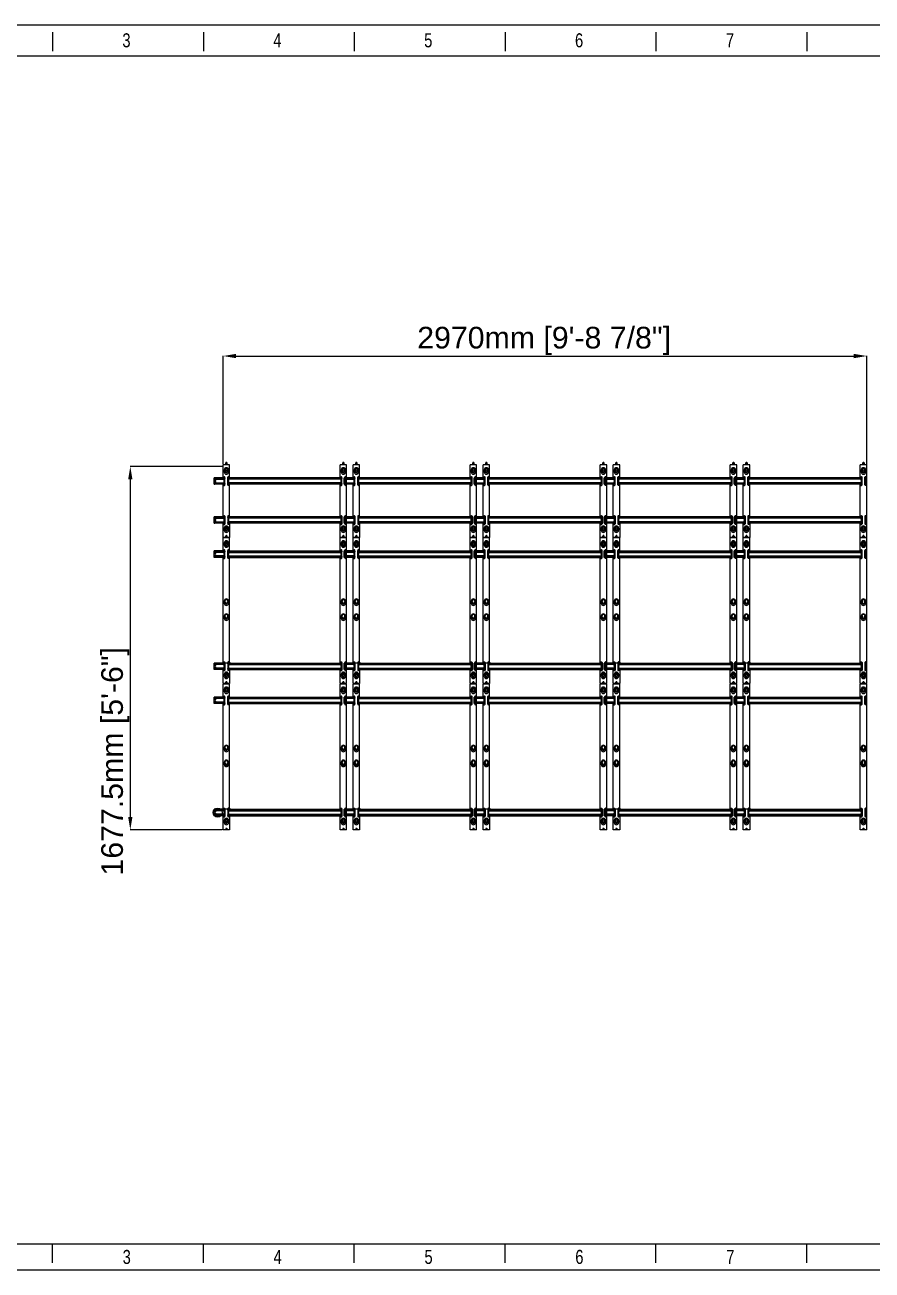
# Model space of a CAD drawing. Header units: millimetres. Extents: x 9226 to 36041, y 16031 to 21779.
# Drawn here: x 20596 to 24506, y 16031 to 21778 of the extents above; entities that cross this region are included whole.
import ezdxf

# ---------------------------------------------------------------- set-up
doc = ezdxf.new("R2010")
doc.units = ezdxf.units.MM
doc.layers.add('02___PRT_ALL_AXES', color=7, linetype='Continuous')
doc.styles.add('CKSTANDARD', font='arial.ttf')
doc.styles.add('Roamns', font='romans.shx')
doc.styles.get("Standard").update_dxf_attribs({"font": 'arial.ttf'})
doc.dimstyles.new('ISO-200', dxfattribs={"dimtxt": 100, "dimasz": 60, "dimexe": 1.25, "dimexo": 5, "dimgap": 5, "dimtad": 1, "dimtoh": 1, "dimdec": 1, "dimdsep": 46, "dimtxsty": 'Standard', "dimcen": 2.5, "dimadec": 0, "dimazin": 0, "dimtfac": 1, "dimtdec": 1, "dimtmove": 0, "dimatfit": 3, "dimfxl": 1, "dimarcsym": 0})

# ---------------------------------------------------------------- blocks, each defined once
blk = doc.blocks.new('standard template')
for p, q in [((6246, 30728), (6246, 30325)), ((9418, 30728), (9418, 30325)), ((12589, 30728), (12589, 30325)), ((15761, 30728), (15761, 30325)), ((18933, 30728), (18933, 30325)), ((22104, 30728), (22104, 30325)), ((456, 5254), (37409, 5254)), ((6246, 4851), (6246, 5254)), ((9418, 4851), (9418, 5254)), ((12589, 4851), (12589, 5254)), ((15761, 4851), (15761, 5254)), ((18933, 4851), (18933, 5254)), ((22104, 4851), (22104, 5254))]:
    blk.add_line(p, q)
blk.add_lwpolyline([(37963, 4700), (-97, 4700), (-97, 30879), (37963, 30879)], close=True)
at = {"color": 7}
blk.add_lwpolyline([(456, 6674), (456, 5964), (456, 5254), (456, 30226), (37409, 30226), (37409, 5254)], dxfattribs=at)
at = {"style": 'CKSTANDARD', "width": 0.75}
for s, p in [('3', (7716, 30408)), ('4', (10888, 30408)), ('5', (14060, 30408)), ('6', (17231, 30408)), ('7', (20403, 30408)), ('3', (7722, 4830)), ('4', (10894, 4830)), ('5', (14066, 4830)), ('6', (17237, 4830)), ('7', (20409, 4830))]:
    blk.add_text(s, height=295, dxfattribs=at).set_placement(p)
at = {"style": 'Roamns'}
for tag, p in [('PAGE_NAME', (27466, 7594)), ('PROJECT_NAME', (27466, 6884)), ('DRAWN_NAME', (27466, 6174)), ('VERSION', (34241, 6174)), ('SELECT_DATA', (27466, 5464)), ('PAGE_NUMBER', (34241, 5464))]:
    blk.add_attdef(tag, p, '', height=285, dxfattribs=at)
blk = doc.blocks.new('*D299')
at = {"color": 0, "lineweight": -2, "transparency": 16777216}
for p, q in [((21505.9, 19740), (21081.4, 19740)), ((21082.6, 19680), (21082.6, 18122.5)), ((21505.9, 18062.5), (21081.4, 18062.5))]:
    blk.add_line(p, q, dxfattribs=at)
at = {"color": 0, "transparency": 16777216}
for points in [[(21072.6, 19680), (21092.6, 19680), (21082.6, 19740)], [(21072.6, 18122.5), (21092.6, 18122.5), (21082.6, 18062.5)]]:
    blk.add_solid(points, dxfattribs=at)
at = {"layer": 'Defpoints', "color": 0, "transparency": 16777216}
for p in [(21510.9, 19740), (21082.6, 18062.5), (21510.9, 18062.5)]:
    blk.add_point(p, dxfattribs=at)
at = {"color": 0, "lineweight": -3, "transparency": 16777216, "insert": (21013.5, 18379), "char_height": 100, "attachment_point": 5, "rotation": 90}
blk.add_mtext('1677.5mm [5\'-6"]', dxfattribs=at)
blk = doc.blocks.new('*D275')
at = {"color": 0, "lineweight": -2, "transparency": 16777216}
for p, q in [((21510.9, 19750.3), (21510.9, 20250.6)), ((21570.9, 20249.3), (24420.9, 20249.3)), ((24480.9, 19704.8), (24480.9, 20250.6))]:
    blk.add_line(p, q, dxfattribs=at)
at = {"color": 0, "transparency": 16777216}
for points in [[(21570.9, 20259.3), (21570.9, 20239.3), (21510.9, 20249.3)], [(24420.9, 20259.3), (24420.9, 20239.3), (24480.9, 20249.3)]]:
    blk.add_solid(points, dxfattribs=at)
at = {"layer": 'Defpoints', "color": 0, "transparency": 16777216}
for p in [(24480.9, 20249.3), (21510.9, 19745.3), (24480.9, 19699.8)]:
    blk.add_point(p, dxfattribs=at)
at = {"color": 0, "lineweight": -3, "transparency": 16777216, "insert": (22992.2, 20319.1), "char_height": 100, "attachment_point": 5}
blk.add_mtext('2970mm [9\'-8 7/8"]', dxfattribs=at)
blk = doc.blocks.new('G$CBB86864E')
at = {"color": 114, "linetype": 'Continuous', "true_color": 0x139b48}
for p, q in [((42, 612.5), (42, 672.5)), ((72, 672.5), (42, 672.5)), ((47, 649.2), (47, 639.2)), ((53, 641.3), (53, 639.2)), ((54.5, 672.5), (54.5, 681)), ((59.5, 681), (59.5, 672.5)), ((61, 639.2), (61, 641.3)), ((67, 639.2), (67, 649.2)), ((72, 612.5), (72, 672.5)), ((582, 612.5), (582, 672.5)), ((612, 672.5), (582, 672.5)), ((587, 649.2), (587, 639.2)), ((593, 641.3), (593, 639.2)), ((594.5, 672.5), (594.5, 681)), ((599.5, 681), (599.5, 672.5)), ((601, 639.2), (601, 641.3)), ((607, 639.2), (607, 649.2)), ((612, 0), (612, 672.5)), ((0, 612), (0.5, 612.5)), ((0, 583), (0, 612)), ((4.5, 611.5), (0, 611.5)), ((4.5, 608.5), (0, 608.5)), ((0, 608), (0.5, 607.5)), ((50.5, 605.5), (0, 605.5)), ((50.5, 589.5), (0, 589.5)), ((0, 587), (0.5, 587.5)), ((4.5, 586.5), (0, 586.5)), ((4.5, 583.5), (0, 583.5)), ((0, 583), (0.5, 582.5)), ((0.5, 582.5), (0.5, 612.5)), ((50.5, 612.5), (0.5, 612.5)), ((50.5, 607.5), (0.5, 607.5)), ((50.5, 587.5), (0.5, 587.5)), ((50.5, 582.5), (0.5, 582.5)), ((42, 617.5), (48, 617.5)), ((42, 616.5), (44, 616.5)), ((42, 95), (42, 582.5)), ((44, 578.5), (42, 578.5)), ((42, 577.5), (48, 577.5)), ((44, 612.5), (44, 617.5)), ((44, 577.5), (44, 582.5)), ((47.4, 602.6), (46.7, 601.5)), ((46.7, 601.5), (47.4, 600.4)), ((47.4, 594.6), (46.7, 593.5)), ((46.7, 593.5), (47.4, 592.4)), ((48.6, 602.6), (47.4, 602.6)), ((47.4, 600.4), (48.6, 600.4)), ((48.6, 594.6), (47.4, 594.6)), ((47.4, 592.4), (48.6, 592.4)), ((49.3, 601.5), (48.6, 602.6)), ((48.6, 600.4), (49.3, 601.5)), ((49.3, 593.5), (48.6, 594.6)), ((48.6, 592.4), (49.3, 593.5)), ((50.5, 611.5), (49.5, 611.5)), ((50.5, 608.5), (49.5, 608.5)), ((50.5, 586.5), (49.5, 586.5)), ((50.5, 583.5), (49.5, 583.5)), ((50.5, 580), (50.5, 615)), ((63.5, 580), (63.5, 615)), ((63.5, 612.5), (590.5, 612.5)), ((63.5, 611.5), (64.5, 611.5)), ((63.5, 608.5), (64.5, 608.5)), ((63.5, 607.5), (590.5, 607.5)), ((63.5, 605.5), (590.5, 605.5)), ((63.5, 589.5), (590.5, 589.5)), ((63.5, 587.5), (590.5, 587.5)), ((63.5, 586.5), (64.5, 586.5)), ((63.5, 583.5), (64.5, 583.5)), ((63.5, 582.5), (590.5, 582.5)), ((65.4, 602.6), (64.7, 601.5)), ((64.7, 601.5), (65.4, 600.4)), ((65.4, 594.6), (64.7, 593.5)), ((64.7, 593.5), (65.4, 592.4)), ((66.6, 602.6), (65.4, 602.6)), ((65.4, 600.4), (66.6, 600.4)), ((66.6, 594.6), (65.4, 594.6)), ((65.4, 592.4), (66.6, 592.4)), ((72, 617.5), (66, 617.5)), ((72, 577.5), (66, 577.5)), ((67.3, 601.5), (66.6, 602.6)), ((66.6, 600.4), (67.3, 601.5)), ((67.3, 593.5), (66.6, 594.6)), ((66.6, 592.4), (67.3, 593.5)), ((70, 612.5), (70, 617.5)), ((70, 616.5), (72, 616.5)), ((70, 577.5), (70, 582.5)), ((72, 578.5), (70, 578.5)), ((72, 95), (72, 582.5)), ((582, 617.5), (588, 617.5)), ((582, 616.5), (584, 616.5)), ((582, 95), (582, 582.5)), ((584, 578.5), (582, 578.5)), ((582, 577.5), (588, 577.5)), ((584, 612.5), (584, 617.5)), ((584, 577.5), (584, 582.5)), ((587.4, 602.6), (586.7, 601.5)), ((586.7, 601.5), (587.4, 600.4)), ((587.4, 594.6), (586.7, 593.5)), ((586.7, 593.5), (587.4, 592.4)), ((588.6, 602.6), (587.4, 602.6)), ((587.4, 600.4), (588.6, 600.4)), ((588.6, 594.6), (587.4, 594.6)), ((587.4, 592.4), (588.6, 592.4)), ((589.3, 601.5), (588.6, 602.6)), ((588.6, 600.4), (589.3, 601.5)), ((589.3, 593.5), (588.6, 594.6)), ((588.6, 592.4), (589.3, 593.5)), ((589.5, 611.5), (590.5, 611.5)), ((589.5, 608.5), (590.5, 608.5)), ((589.5, 586.5), (590.5, 586.5)), ((589.5, 583.5), (590.5, 583.5)), ((590.5, 580), (590.5, 615)), ((603.5, 580), (603.5, 615)), ((612, 617.5), (606, 617.5)), ((612, 577.5), (606, 577.5)), ((610, 577.5), (610, 617.5)), ((610, 616.5), (612, 616.5)), ((612, 578.5), (610, 578.5)), ((47, 370.7), (47, 380.7)), ((53, 372.8), (53, 370.7)), ((61, 370.7), (61, 372.8)), ((67, 380.7), (67, 370.7)), ((587, 370.7), (587, 380.7)), ((593, 372.8), (593, 370.7)), ((601, 370.7), (601, 372.8)), ((607, 380.7), (607, 370.7)), ((47, 311.7), (47, 301.7)), ((53, 303.8), (53, 301.7)), ((61, 301.7), (61, 303.8)), ((67, 301.7), (67, 311.7)), ((587, 311.7), (587, 301.7)), ((593, 303.8), (593, 301.7)), ((601, 301.7), (601, 303.8)), ((607, 301.7), (607, 311.7)), ((0, 94.5), (0.5, 95)), ((0, 65.5), (0, 94.5)), ((4.5, 94), (0, 94)), ((4.5, 91), (0, 91)), ((0, 90.5), (0.5, 90)), ((50.5, 88), (0, 88)), ((50.5, 72), (0, 72)), ((0, 69.5), (0.5, 70)), ((4.5, 69), (0, 69)), ((4.5, 66), (0, 66)), ((0, 65.5), (0.5, 65)), ((0.5, 65), (0.5, 95)), ((77.5, 95), (0.5, 95)), ((50.5, 90), (0.5, 90)), ((50.5, 70), (0.5, 70)), ((50.5, 65), (0.5, 65)), ((42, 100), (48, 100)), ((42, 99), (44, 99)), ((42, 0), (42, 65)), ((44, 61), (42, 61)), ((42, 60), (48, 60)), ((44, 100), (44, 95)), ((44, 65), (44, 60)), ((47.4, 85.1), (46.7, 84)), ((46.7, 84), (47.4, 82.9)), ((47.4, 77.1), (46.7, 76)), ((46.7, 76), (47.4, 74.9)), ((48.6, 85.1), (47.4, 85.1)), ((47.4, 82.9), (48.6, 82.9)), ((48.6, 77.1), (47.4, 77.1)), ((47.4, 74.9), (48.6, 74.9)), ((49.3, 84), (48.6, 85.1)), ((48.6, 82.9), (49.3, 84)), ((49.3, 76), (48.6, 77.1)), ((48.6, 74.9), (49.3, 76)), ((50.5, 94), (49.5, 94)), ((50.5, 91), (49.5, 91)), ((50.5, 69), (49.5, 69)), ((50.5, 66), (49.5, 66)), ((50.5, 97.5), (50.5, 62.5)), ((63.5, 97.5), (63.5, 62.5)), ((63.5, 95), (590.5, 95)), ((63.5, 94), (64.5, 94)), ((63.5, 91), (64.5, 91)), ((63.5, 90), (590.5, 90)), ((63.5, 88), (590.5, 88)), ((63.5, 72), (590.5, 72)), ((63.5, 70), (590.5, 70)), ((63.5, 69), (64.5, 69)), ((63.5, 66), (64.5, 66)), ((63.5, 65), (590.5, 65)), ((65.4, 85.1), (64.7, 84)), ((64.7, 84), (65.4, 82.9)), ((65.4, 77.1), (64.7, 76)), ((64.7, 76), (65.4, 74.9)), ((66.6, 85.1), (65.4, 85.1)), ((65.4, 82.9), (66.6, 82.9)), ((66.6, 77.1), (65.4, 77.1)), ((65.4, 74.9), (66.6, 74.9)), ((72, 100), (66, 100)), ((72, 60), (66, 60)), ((67.3, 84), (66.6, 85.1)), ((66.6, 82.9), (67.3, 84)), ((67.3, 76), (66.6, 77.1)), ((66.6, 74.9), (67.3, 76)), ((70, 95), (70, 100)), ((70, 99), (72, 99)), ((70, 60), (70, 65)), ((72, 61), (70, 61)), ((72, 65), (72, 0)), ((582, 100), (588, 100)), ((582, 99), (584, 99)), ((582, 0), (582, 65)), ((584, 61), (582, 61)), ((582, 60), (588, 60)), ((584, 100), (584, 95)), ((584, 65), (584, 60)), ((587.4, 85.1), (586.7, 84)), ((586.7, 84), (587.4, 82.9)), ((587.4, 77.1), (586.7, 76)), ((586.7, 76), (587.4, 74.9)), ((588.6, 85.1), (587.4, 85.1)), ((587.4, 82.9), (588.6, 82.9)), ((588.6, 77.1), (587.4, 77.1)), ((587.4, 74.9), (588.6, 74.9)), ((589.3, 84), (588.6, 85.1)), ((588.6, 82.9), (589.3, 84)), ((589.3, 76), (588.6, 77.1)), ((588.6, 74.9), (589.3, 76)), ((589.5, 94), (590.5, 94)), ((589.5, 91), (590.5, 91)), ((589.5, 69), (590.5, 69)), ((589.5, 66), (590.5, 66)), ((590.5, 97.5), (590.5, 62.5)), ((603.5, 97.5), (603.5, 62.5)), ((612, 100), (606, 100)), ((612, 60), (606, 60)), ((610, 60), (610, 100)), ((610, 99), (612, 99)), ((612, 61), (610, 61)), ((72, 0), (42, 0)), ((612, 0), (582, 0))]:
    blk.add_line(p, q, dxfattribs=at)
for centre, radius in [((57, 681), 2), ((57, 681), 1.5), ((597, 681), 2), ((597, 681), 1.5), ((6, 601.5), 1.65), ((6, 593.5), 1.65), ((6, 601.5), 1.15), ((6, 593.5), 1.15), ((48, 610), 2), ((48, 585), 2), ((48, 610), 1.5), ((48, 585), 1.5), ((66, 610), 2), ((66, 585), 2), ((66, 610), 1.5), ((66, 585), 1.5), ((588, 610), 2), ((588, 585), 2), ((588, 610), 1.5), ((588, 585), 1.5), ((606, 610), 2.3), ((606, 585), 2.3), ((606, 610), 2), ((606, 585), 2), ((606, 610), 1.5), ((606, 585), 1.5), ((6, 84), 1.65), ((6, 76), 1.65), ((6, 84), 1.15), ((6, 76), 1.15), ((48, 92.5), 2), ((48, 67.5), 2), ((48, 92.5), 1.5), ((48, 67.5), 1.5), ((66, 92.5), 2), ((66, 67.5), 2), ((66, 92.5), 1.5), ((66, 67.5), 1.5), ((588, 92.5), 2), ((588, 67.5), 2), ((588, 92.5), 1.5), ((588, 67.5), 1.5), ((606, 92.5), 2.3), ((606, 67.5), 2.3), ((606, 92.5), 2), ((606, 67.5), 2), ((606, 92.5), 1.5), ((606, 67.5), 1.5)]:
    blk.add_circle(centre, radius, dxfattribs=at)
for centre, radius, start, end in [((57, 649.2), 10, 0, 180), ((57, 639.2), 10, 180, 0), ((57, 649.2), 7, 318.59038, 221.40962), ((48, 641.3), 5, 0, 41.40962), ((57, 639.2), 4, 180, 0), ((57, 634.2), 5, 43.13075, 136.86925), ((57, 681), 2.5, 143.1301, 180), ((57, 681), 2.5, 0, 36.8699), ((66, 641.3), 5, 138.59038, 180), ((597, 649.2), 10, 0, 180), ((597, 639.2), 10, 180, 0), ((597, 649.2), 7, 318.59038, 221.40962), ((588, 641.3), 5, 0, 41.40962), ((597, 639.2), 4, 180, 0), ((597, 634.2), 5, 43.13075, 136.86925), ((597, 681), 2.5, 143.1301, 180), ((597, 681), 2.5, 0, 36.8699), ((606, 641.3), 5, 138.59038, 180), ((48, 615), 2.5, 0, 90), ((48, 580), 2.5, 270, 0), ((66, 615), 2.5, 90, 180), ((66, 580), 2.5, 180, 270), ((588, 615), 2.5, 0, 90), ((588, 580), 2.5, 270, 0), ((606, 615), 2.5, 90, 180), ((606, 580), 2.5, 180, 270), ((57, 380.7), 10, 0, 180), ((57, 370.7), 10, 180, 0), ((57, 380.7), 7, 318.59038, 221.40962), ((48, 372.8), 5, 0, 41.40962), ((57, 370.7), 4, 180, 0), ((57, 365.7), 5, 43.13075, 136.86925), ((66, 372.8), 5, 138.59038, 180), ((597, 380.7), 10, 0, 180), ((597, 370.7), 10, 180, 0), ((597, 380.7), 7, 318.59038, 221.40962), ((588, 372.8), 5, 0, 41.40962), ((597, 370.7), 4, 180, 0), ((597, 365.7), 5, 43.13075, 136.86925), ((606, 372.8), 5, 138.59038, 180), ((57, 311.7), 10, 0, 180), ((57, 301.7), 10, 180, 0), ((57, 311.7), 7, 318.59038, 221.40962), ((48, 303.8), 5, 0, 41.40962), ((57, 301.7), 4, 180, 0), ((57, 296.7), 5, 43.13075, 136.86925), ((66, 303.8), 5, 138.59038, 180), ((597, 311.7), 10, 0, 180), ((597, 301.7), 10, 180, 0), ((597, 311.7), 7, 318.59038, 221.40962), ((588, 303.8), 5, 0, 41.40962), ((597, 301.7), 4, 180, 0), ((597, 296.7), 5, 43.13075, 136.86925), ((606, 303.8), 5, 138.59038, 180), ((48, 97.5), 2.5, 0, 90), ((48, 62.5), 2.5, 270, 0), ((66, 97.5), 2.5, 90, 180), ((66, 62.5), 2.5, 180, 270), ((588, 97.5), 2.5, 0, 90), ((588, 62.5), 2.5, 270, 0), ((606, 97.5), 2.5, 90, 180), ((606, 62.5), 2.5, 180, 270), ((57, 28.2), 5, 43.13075, 136.86925), ((597, 28.2), 5, 43.13075, 136.86925)]:
    blk.add_arc(centre, radius, start, end, dxfattribs=at)
at = {"layer": '02___PRT_ALL_AXES', "color": 114, "linetype": 'Continuous', "true_color": 0x139b48}
for p, q in [((55, 682.5), (55, 672.5)), ((59, 682.5), (59, 672.5)), ((595, 682.5), (595, 672.5)), ((599, 682.5), (599, 672.5)), ((46.5, 611.5), (7.5, 611.5)), ((46.5, 608.5), (7.5, 608.5)), ((46.5, 586.5), (7.5, 586.5)), ((46.5, 583.5), (7.5, 583.5)), ((67.5, 611.5), (586.5, 611.5)), ((67.5, 608.5), (586.5, 608.5)), ((67.5, 586.5), (586.5, 586.5)), ((67.5, 583.5), (586.5, 583.5)), ((46.5, 94), (7.5, 94)), ((46.5, 91), (7.5, 91)), ((46.5, 69), (7.5, 69)), ((46.5, 66), (34.5, 66)), ((67.5, 94), (586.5, 94)), ((67.5, 91), (586.5, 91)), ((67.5, 69), (586.5, 69)), ((67.5, 66), (586.5, 66)), ((47, 33.2), (47, 43.2)), ((53, 35.3), (53, 33.2)), ((61, 33.2), (61, 35.3)), ((67, 43.2), (67, 33.2)), ((587, 33.2), (587, 43.2)), ((593, 35.3), (593, 33.2)), ((601, 33.2), (601, 35.3)), ((607, 43.2), (607, 33.2))]:
    blk.add_line(p, q, dxfattribs=at)
for centre, radius in [((57, 649.2), 4), ((597, 649.2), 4), ((6, 610), 2.1), ((6, 585), 2.1), ((48, 610), 2.1), ((48, 585), 2.1), ((66, 610), 2.1), ((66, 585), 2.1), ((588, 610), 2.1), ((588, 585), 2.1), ((606, 601.5), 1.25), ((606, 593.5), 1.25), ((6, 92.5), 2.1), ((6, 67.5), 2.1), ((48, 92.5), 2.1), ((48, 67.5), 2.1), ((66, 92.5), 2.1), ((66, 67.5), 2.1), ((588, 92.5), 2.1), ((588, 67.5), 2.1), ((606, 84), 1.25), ((606, 76), 1.25), ((57, 43.2), 4), ((57, 6), 2.1), ((597, 43.2), 4), ((597, 6), 2.1)]:
    blk.add_circle(centre, radius, dxfattribs=at)
for centre, radius, start, end in [((57, 681), 2.5, 36.8699, 143.1301), ((597, 681), 2.5, 36.8699, 143.1301), ((48, 601.5), 2.84, 28.08421, 331.91579), ((48, 593.5), 2.84, 28.08421, 331.91579), ((66, 601.5), 2.84, 208.08421, 151.91579), ((66, 593.5), 2.84, 208.08421, 151.91579), ((588, 601.5), 2.84, 28.08421, 331.91579), ((588, 593.5), 2.84, 28.08421, 331.91579), ((48, 84), 2.84, 28.08421, 331.91579), ((48, 76), 2.84, 28.08421, 331.91579), ((66, 84), 2.84, 208.08421, 151.91579), ((66, 76), 2.84, 208.08421, 151.91579), ((588, 84), 2.84, 28.08421, 331.91579), ((588, 76), 2.84, 28.08421, 331.91579), ((57, 43.2), 10, 0, 180), ((57, 33.2), 10, 180, 0), ((57, 43.2), 7, 318.59038, 221.40962), ((48, 35.3), 5, 0, 41.40962), ((57, 33.2), 4, 180, 0), ((66, 35.3), 5, 138.59038, 180), ((597, 43.2), 10, 0, 180), ((597, 33.2), 10, 180, 0), ((597, 43.2), 7, 318.59038, 221.40962), ((588, 35.3), 5, 0, 41.40962), ((597, 33.2), 4, 180, 0), ((606, 35.3), 5, 138.59038, 180)]:
    blk.add_arc(centre, radius, start, end, dxfattribs=at)
blk = doc.blocks.new('*U256')
blk.add_blockref('G$CBB86864E', (-306, -341.75))
blk = doc.blocks.new('*U253')
for p in [(0, 675), (600, 675), (1200, 675), (1800, 675), (2400, 675), (0, 0), (600, 0), (1200, 0), (1800, 0), (2400, 0)]:
    blk.add_blockref('*U256', p)
blk = doc.blocks.new('yrhf')
at = {"color": 114, "linetype": 'Continuous', "true_color": 0x139b48}
for p, q in [((2544.7, 3458.3), (2544.7, 3518.3)), ((2574.7, 3518.3), (2544.7, 3518.3)), ((2557.2, 3518.3), (2557.2, 3526.8)), ((2562.2, 3526.8), (2562.2, 3518.3)), ((2574.7, 3458.3), (2574.7, 3518.3)), ((3114.7, 3518.3), (3084.7, 3518.3)), ((3084.7, 3458.3), (3084.7, 3518.3)), ((3097.2, 3518.3), (3097.2, 3526.8)), ((3102.2, 3526.8), (3102.2, 3518.3)), ((3114.7, 3183.3), (3114.7, 3518.3)), ((2502.7, 3457.8), (2503.2, 3458.3)), ((2502.7, 3428.8), (2502.7, 3457.8)), ((2502.7, 3457.3), (2507.2, 3457.3)), ((2502.7, 3454.3), (2507.2, 3454.3)), ((2502.7, 3453.8), (2503.2, 3453.3)), ((2502.7, 3451.3), (2553.2, 3451.3)), ((2503.2, 3428.3), (2503.2, 3458.3)), ((2553.2, 3458.3), (2503.2, 3458.3)), ((2553.2, 3453.3), (2503.2, 3453.3)), ((2544.7, 3463.3), (2550.7, 3463.3)), ((2544.7, 3462.3), (2546.7, 3462.3)), ((2546.7, 3458.3), (2546.7, 3463.3)), ((2550, 3448.4), (2549.4, 3447.3)), ((2549.7, 3494.8), (2549.7, 3484.8)), ((2551.3, 3448.4), (2550, 3448.4)), ((2552, 3447.3), (2551.3, 3448.4)), ((2553.2, 3457.3), (2552.1, 3457.3)), ((2553.2, 3454.3), (2552.1, 3454.3)), ((2553.2, 3425.8), (2553.2, 3460.8)), ((2555.7, 3486.9), (2555.7, 3484.8)), ((2563.7, 3484.8), (2563.7, 3486.9)), ((2566.2, 3425.8), (2566.2, 3460.8)), ((3093.2, 3458.3), (2566.2, 3458.3)), ((2567.2, 3457.3), (2566.2, 3457.3)), ((2567.2, 3454.3), (2566.2, 3454.3)), ((3093.2, 3453.3), (2566.2, 3453.3)), ((3093.2, 3451.3), (2566.2, 3451.3)), ((2568, 3448.4), (2567.4, 3447.3)), ((2569.3, 3448.4), (2568, 3448.4)), ((2574.7, 3463.3), (2568.7, 3463.3)), ((2570, 3447.3), (2569.3, 3448.4)), ((2569.7, 3484.8), (2569.7, 3494.8)), ((2572.7, 3458.3), (2572.7, 3463.3)), ((2572.7, 3462.3), (2574.7, 3462.3)), ((3084.7, 3463.3), (3090.7, 3463.3)), ((3084.7, 3462.3), (3086.7, 3462.3)), ((3086.7, 3458.3), (3086.7, 3463.3)), ((3090, 3448.4), (3089.4, 3447.3)), ((3089.7, 3494.8), (3089.7, 3484.8)), ((3091.3, 3448.4), (3090, 3448.4)), ((3092, 3447.3), (3091.3, 3448.4)), ((3093.2, 3457.3), (3092.1, 3457.3)), ((3093.2, 3454.3), (3092.1, 3454.3)), ((3093.2, 3425.8), (3093.2, 3460.8)), ((3095.7, 3486.9), (3095.7, 3484.8)), ((3103.7, 3484.8), (3103.7, 3486.9)), ((3106.2, 3425.8), (3106.2, 3460.8)), ((3114.7, 3463.3), (3108.7, 3463.3)), ((3109.7, 3484.8), (3109.7, 3494.8)), ((3112.7, 3423.3), (3112.7, 3463.3)), ((3112.7, 3462.3), (3114.7, 3462.3)), ((2502.7, 3435.3), (2553.2, 3435.3)), ((2502.7, 3432.8), (2503.2, 3433.3)), ((2502.7, 3432.3), (2507.2, 3432.3)), ((2502.7, 3429.3), (2507.2, 3429.3)), ((2502.7, 3428.8), (2503.2, 3428.3)), ((2553.2, 3433.3), (2503.2, 3433.3)), ((2553.2, 3428.3), (2503.2, 3428.3)), ((2544.7, 3278.3), (2544.7, 3428.3)), ((2546.7, 3424.3), (2544.7, 3424.3)), ((2544.7, 3423.3), (2550.7, 3423.3)), ((2546.7, 3423.3), (2546.7, 3428.3)), ((2549.4, 3447.3), (2550, 3446.2)), ((2550, 3440.4), (2549.4, 3439.3)), ((2549.4, 3439.3), (2550, 3438.2)), ((2550, 3446.2), (2551.3, 3446.2)), ((2551.3, 3440.4), (2550, 3440.4)), ((2550, 3438.2), (2551.3, 3438.2)), ((2551.3, 3446.2), (2552, 3447.3)), ((2552, 3439.3), (2551.3, 3440.4)), ((2551.3, 3438.2), (2552, 3439.3)), ((2553.2, 3432.3), (2552.1, 3432.3)), ((2553.2, 3429.3), (2552.1, 3429.3)), ((3093.2, 3435.3), (2566.2, 3435.3)), ((3093.2, 3433.3), (2566.2, 3433.3)), ((2567.2, 3432.3), (2566.2, 3432.3)), ((2567.2, 3429.3), (2566.2, 3429.3)), ((3093.2, 3428.3), (2566.2, 3428.3)), ((2567.4, 3447.3), (2568, 3446.2)), ((2568, 3440.4), (2567.4, 3439.3)), ((2567.4, 3439.3), (2568, 3438.2)), ((2568, 3446.2), (2569.3, 3446.2)), ((2569.3, 3440.4), (2568, 3440.4)), ((2568, 3438.2), (2569.3, 3438.2)), ((2574.7, 3423.3), (2568.7, 3423.3)), ((2569.3, 3446.2), (2570, 3447.3)), ((2570, 3439.3), (2569.3, 3440.4)), ((2569.3, 3438.2), (2570, 3439.3)), ((2572.7, 3423.3), (2572.7, 3428.3)), ((2574.7, 3424.3), (2572.7, 3424.3)), ((2574.7, 3278.3), (2574.7, 3428.3)), ((3084.7, 3278.3), (3084.7, 3428.3)), ((3086.7, 3424.3), (3084.7, 3424.3)), ((3084.7, 3423.3), (3090.7, 3423.3)), ((3086.7, 3423.3), (3086.7, 3428.3)), ((3089.4, 3447.3), (3090, 3446.2)), ((3090, 3440.4), (3089.4, 3439.3)), ((3089.4, 3439.3), (3090, 3438.2)), ((3090, 3446.2), (3091.3, 3446.2)), ((3091.3, 3440.4), (3090, 3440.4)), ((3090, 3438.2), (3091.3, 3438.2)), ((3091.3, 3446.2), (3092, 3447.3)), ((3092, 3439.3), (3091.3, 3440.4)), ((3091.3, 3438.2), (3092, 3439.3)), ((3093.2, 3432.3), (3092.1, 3432.3)), ((3093.2, 3429.3), (3092.1, 3429.3)), ((3114.7, 3423.3), (3108.7, 3423.3)), ((3114.7, 3424.3), (3112.7, 3424.3)), ((2502.7, 3277.8), (2503.2, 3278.3)), ((2502.7, 3248.8), (2502.7, 3277.8)), ((2502.7, 3277.3), (2507.2, 3277.3)), ((2503.2, 3248.3), (2503.2, 3278.3)), ((2553.2, 3278.3), (2503.2, 3278.3)), ((2544.7, 3283.3), (2550.7, 3283.3)), ((2544.7, 3282.3), (2546.7, 3282.3)), ((2546.7, 3283.3), (2546.7, 3278.3)), ((2553.2, 3277.3), (2552.1, 3277.3)), ((2553.2, 3280.8), (2553.2, 3245.8)), ((2566.2, 3280.8), (2566.2, 3245.8)), ((3093.2, 3278.3), (2566.2, 3278.3)), ((2567.2, 3277.3), (2566.2, 3277.3)), ((2574.7, 3283.3), (2568.7, 3283.3)), ((2572.7, 3278.3), (2572.7, 3283.3)), ((2572.7, 3282.3), (2574.7, 3282.3)), ((3084.7, 3283.3), (3090.7, 3283.3)), ((3084.7, 3282.3), (3086.7, 3282.3)), ((3086.7, 3283.3), (3086.7, 3278.3)), ((3093.2, 3277.3), (3092.1, 3277.3)), ((3093.2, 3280.8), (3093.2, 3245.8)), ((3106.2, 3280.8), (3106.2, 3245.8)), ((3114.7, 3283.3), (3108.7, 3283.3)), ((3112.7, 3243.3), (3112.7, 3283.3)), ((3112.7, 3282.3), (3114.7, 3282.3)), ((2502.7, 3274.3), (2507.2, 3274.3)), ((2502.7, 3273.8), (2503.2, 3273.3)), ((2502.7, 3271.3), (2553.2, 3271.3)), ((2502.7, 3255.3), (2553.2, 3255.3)), ((2502.7, 3252.8), (2503.2, 3253.3)), ((2502.7, 3252.3), (2507.2, 3252.3)), ((2502.7, 3249.3), (2507.2, 3249.3)), ((2502.7, 3248.8), (2503.2, 3248.3)), ((2553.2, 3273.3), (2503.2, 3273.3)), ((2553.2, 3253.3), (2503.2, 3253.3)), ((2553.2, 3248.3), (2503.2, 3248.3)), ((2544.7, 3183.3), (2544.7, 3248.3)), ((2546.7, 3244.3), (2544.7, 3244.3)), ((2544.7, 3243.3), (2550.7, 3243.3)), ((2546.7, 3248.3), (2546.7, 3243.3)), ((2550, 3268.4), (2549.4, 3267.3)), ((2549.4, 3267.3), (2550, 3266.2)), ((2550, 3260.4), (2549.4, 3259.3)), ((2549.4, 3259.3), (2550, 3258.2)), ((2551.3, 3268.4), (2550, 3268.4)), ((2550, 3266.2), (2551.3, 3266.2)), ((2551.3, 3260.4), (2550, 3260.4)), ((2550, 3258.2), (2551.3, 3258.2)), ((2552, 3267.3), (2551.3, 3268.4)), ((2551.3, 3266.2), (2552, 3267.3)), ((2552, 3259.3), (2551.3, 3260.4)), ((2551.3, 3258.2), (2552, 3259.3)), ((2553.2, 3274.3), (2552.1, 3274.3)), ((2553.2, 3252.3), (2552.1, 3252.3)), ((2553.2, 3249.3), (2552.1, 3249.3)), ((2567.2, 3274.3), (2566.2, 3274.3)), ((3093.2, 3273.3), (2566.2, 3273.3)), ((3093.2, 3271.3), (2566.2, 3271.3)), ((3093.2, 3255.3), (2566.2, 3255.3)), ((3093.2, 3253.3), (2566.2, 3253.3)), ((2567.2, 3252.3), (2566.2, 3252.3)), ((2567.2, 3249.3), (2566.2, 3249.3)), ((3093.2, 3248.3), (2566.2, 3248.3)), ((2568, 3268.4), (2567.4, 3267.3)), ((2567.4, 3267.3), (2568, 3266.2)), ((2568, 3260.4), (2567.4, 3259.3)), ((2567.4, 3259.3), (2568, 3258.2)), ((2569.3, 3268.4), (2568, 3268.4)), ((2568, 3266.2), (2569.3, 3266.2)), ((2569.3, 3260.4), (2568, 3260.4)), ((2568, 3258.2), (2569.3, 3258.2)), ((2574.7, 3243.3), (2568.7, 3243.3)), ((2570, 3267.3), (2569.3, 3268.4)), ((2569.3, 3266.2), (2570, 3267.3)), ((2570, 3259.3), (2569.3, 3260.4)), ((2569.3, 3258.2), (2570, 3259.3)), ((2572.7, 3243.3), (2572.7, 3248.3)), ((2574.7, 3244.3), (2572.7, 3244.3)), ((2574.7, 3248.3), (2574.7, 3183.3)), ((3084.7, 3183.3), (3084.7, 3248.3)), ((3086.7, 3244.3), (3084.7, 3244.3)), ((3084.7, 3243.3), (3090.7, 3243.3)), ((3086.7, 3248.3), (3086.7, 3243.3)), ((3090, 3268.4), (3089.4, 3267.3)), ((3089.4, 3267.3), (3090, 3266.2)), ((3090, 3260.4), (3089.4, 3259.3)), ((3089.4, 3259.3), (3090, 3258.2)), ((3091.3, 3268.4), (3090, 3268.4)), ((3090, 3266.2), (3091.3, 3266.2)), ((3091.3, 3260.4), (3090, 3260.4)), ((3090, 3258.2), (3091.3, 3258.2)), ((3092, 3267.3), (3091.3, 3268.4)), ((3091.3, 3266.2), (3092, 3267.3)), ((3092, 3259.3), (3091.3, 3260.4)), ((3091.3, 3258.2), (3092, 3259.3)), ((3093.2, 3274.3), (3092.1, 3274.3)), ((3093.2, 3252.3), (3092.1, 3252.3)), ((3093.2, 3249.3), (3092.1, 3249.3)), ((3114.7, 3243.3), (3108.7, 3243.3)), ((3114.7, 3244.3), (3112.7, 3244.3)), ((2574.7, 3183.3), (2544.7, 3183.3)), ((3114.7, 3183.3), (3084.7, 3183.3))]:
    blk.add_line(p, q, dxfattribs=at)
for centre, radius in [((2559.7, 3526.8), 2), ((2559.7, 3526.8), 1.5), ((3099.7, 3526.8), 2), ((3099.7, 3526.8), 1.5), ((2508.7, 3447.3), 1.65), ((2508.7, 3447.3), 1.15), ((2550.7, 3455.8), 2), ((2550.7, 3455.8), 1.5), ((2568.7, 3455.8), 2), ((2568.7, 3455.8), 1.5), ((3090.7, 3455.8), 2), ((3090.7, 3455.8), 1.5), ((3108.7, 3455.8), 2.3), ((3108.7, 3455.8), 2), ((3108.7, 3455.8), 1.5), ((2508.7, 3439.3), 1.65), ((2508.7, 3439.3), 1.15), ((2550.7, 3430.8), 2), ((2550.7, 3430.8), 1.5), ((2568.7, 3430.8), 2), ((2568.7, 3430.8), 1.5), ((3090.7, 3430.8), 2), ((3090.7, 3430.8), 1.5), ((3108.7, 3430.8), 2.3), ((3108.7, 3430.8), 2), ((3108.7, 3430.8), 1.5), ((2550.7, 3275.8), 2), ((2550.7, 3275.8), 1.5), ((2568.7, 3275.8), 2), ((2568.7, 3275.8), 1.5), ((3090.7, 3275.8), 2), ((3090.7, 3275.8), 1.5), ((3108.7, 3275.8), 2.3), ((3108.7, 3275.8), 2), ((3108.7, 3275.8), 1.5), ((2508.7, 3267.3), 1.65), ((2508.7, 3259.3), 1.65), ((2508.7, 3267.3), 1.15), ((2508.7, 3259.3), 1.15), ((2550.7, 3250.8), 2), ((2550.7, 3250.8), 1.5), ((2568.7, 3250.8), 2), ((2568.7, 3250.8), 1.5), ((3090.7, 3250.8), 2), ((3090.7, 3250.8), 1.5), ((3108.7, 3250.8), 2.3), ((3108.7, 3250.8), 2), ((3108.7, 3250.8), 1.5)]:
    blk.add_circle(centre, radius, dxfattribs=at)
for centre, radius, start, end in [((2559.7, 3526.8), 2.5, 143.1301, 180), ((2559.7, 3526.8), 2.5, 0, 36.8699), ((3099.7, 3526.8), 2.5, 143.1301, 180), ((3099.7, 3526.8), 2.5, 0, 36.8699), ((2559.7, 3494.8), 10, 0, 180), ((2559.7, 3484.8), 10, 180, 0), ((2550.7, 3460.8), 2.5, 0, 90), ((2559.7, 3494.8), 7, 318.59038, 221.40962), ((2550.7, 3486.9), 5, 0, 41.40962), ((2559.7, 3484.8), 4, 180, 0), ((2559.7, 3479.8), 5, 43.16246, 136.83754), ((2568.7, 3486.9), 5, 138.59038, 180), ((2568.7, 3460.8), 2.5, 90, 180), ((3099.7, 3494.8), 10, 0, 180), ((3099.7, 3484.8), 10, 180, 0), ((3090.7, 3460.8), 2.5, 0, 90), ((3099.7, 3494.8), 7, 318.59038, 221.40962), ((3090.7, 3486.9), 5, 0, 41.40962), ((3099.7, 3484.8), 4, 180, 0), ((3099.7, 3479.8), 5, 43.16246, 136.83754), ((3108.7, 3486.9), 5, 138.59038, 180), ((3108.7, 3460.8), 2.5, 90, 180), ((2550.7, 3425.8), 2.5, 270, 0), ((2568.7, 3425.8), 2.5, 180, 270), ((3090.7, 3425.8), 2.5, 270, 0), ((3108.7, 3425.8), 2.5, 180, 270), ((2550.7, 3280.8), 2.5, 0, 90), ((2568.7, 3280.8), 2.5, 90, 180), ((3090.7, 3280.8), 2.5, 0, 90), ((3108.7, 3280.8), 2.5, 90, 180), ((2550.7, 3245.8), 2.5, 270, 0), ((2568.7, 3245.8), 2.5, 180, 270), ((3090.7, 3245.8), 2.5, 270, 0), ((3108.7, 3245.8), 2.5, 180, 270), ((2559.7, 3211.3), 5, 43.16246, 136.83754), ((3099.7, 3211.3), 5, 43.16246, 136.83754)]:
    blk.add_arc(centre, radius, start, end, dxfattribs=at)
at = {"layer": '02___PRT_ALL_AXES', "color": 114, "linetype": 'Continuous', "true_color": 0x139b48}
for p, q in [((2557.7, 3528.3), (2557.7, 3518.3)), ((2561.7, 3528.3), (2561.7, 3518.3)), ((3097.7, 3528.3), (3097.7, 3518.3)), ((3101.7, 3528.3), (3101.7, 3518.3)), ((2549.2, 3457.3), (2510.1, 3457.3)), ((2549.2, 3454.3), (2510.1, 3454.3)), ((3089.2, 3457.3), (2570.1, 3457.3)), ((3089.2, 3454.3), (2570.1, 3454.3)), ((2549.2, 3432.3), (2510.1, 3432.3)), ((2549.2, 3429.3), (2510.1, 3429.3)), ((3089.2, 3432.3), (2570.1, 3432.3)), ((3089.2, 3429.3), (2570.1, 3429.3)), ((2549.2, 3277.3), (2510.1, 3277.3)), ((3089.2, 3277.3), (2570.1, 3277.3)), ((2549.2, 3274.3), (2510.1, 3274.3)), ((2549.2, 3252.3), (2510.1, 3252.3)), ((2549.2, 3249.3), (2510.1, 3249.3)), ((2549.7, 3216.3), (2549.7, 3226.3)), ((2555.7, 3218.4), (2555.7, 3216.3)), ((2563.7, 3216.3), (2563.7, 3218.4)), ((2569.7, 3226.3), (2569.7, 3216.3)), ((3089.2, 3274.3), (2570.1, 3274.3)), ((3089.2, 3252.3), (2570.1, 3252.3)), ((3089.2, 3249.3), (2570.1, 3249.3)), ((3089.7, 3216.3), (3089.7, 3226.3)), ((3095.7, 3218.4), (3095.7, 3216.3)), ((3103.7, 3216.3), (3103.7, 3218.4)), ((3109.7, 3226.3), (3109.7, 3216.3))]:
    blk.add_line(p, q, dxfattribs=at)
for centre, radius in [((2508.7, 3455.8), 2.1), ((2550.7, 3455.8), 2.1), ((2559.7, 3494.8), 4), ((2568.7, 3455.8), 2.1), ((3090.7, 3455.8), 2.1), ((3099.7, 3494.8), 4), ((3108.7, 3447.3), 1.25), ((2508.7, 3430.8), 2.1), ((2550.7, 3430.8), 2.1), ((2568.7, 3430.8), 2.1), ((3090.7, 3430.8), 2.1), ((3108.7, 3439.3), 1.25), ((2508.7, 3275.8), 2.1), ((2550.7, 3275.8), 2.1), ((2568.7, 3275.8), 2.1), ((3090.7, 3275.8), 2.1), ((2508.7, 3250.8), 2.1), ((2550.7, 3250.8), 2.1), ((2559.7, 3226.3), 4), ((2568.7, 3250.8), 2.1), ((3090.7, 3250.8), 2.1), ((3099.7, 3226.3), 4), ((3108.7, 3267.3), 1.25), ((3108.7, 3259.3), 1.25), ((2559.7, 3189.3), 2.1), ((3099.7, 3189.3), 2.1)]:
    blk.add_circle(centre, radius, dxfattribs=at)
for centre, radius, start, end in [((2559.7, 3526.8), 2.5, 36.8699, 143.1301), ((3099.7, 3526.8), 2.5, 36.8699, 143.1301), ((2550.7, 3447.3), 2.84, 28.08421, 331.91579), ((2568.7, 3447.3), 2.84, 208.08421, 151.91579), ((3090.7, 3447.3), 2.84, 28.08421, 331.91579), ((2550.7, 3439.3), 2.84, 28.08421, 331.91579), ((2568.7, 3439.3), 2.84, 208.08421, 151.91579), ((3090.7, 3439.3), 2.84, 28.08421, 331.91579), ((2550.7, 3267.3), 2.84, 28.08421, 331.91579), ((2550.7, 3259.3), 2.84, 28.08421, 331.91579), ((2559.7, 3226.3), 10, 0, 180), ((2559.7, 3226.3), 7, 318.59038, 221.40962), ((2550.7, 3218.4), 5, 0, 41.40962), ((2568.7, 3218.4), 5, 138.59038, 180), ((2568.7, 3267.3), 2.84, 208.08421, 151.91579), ((2568.7, 3259.3), 2.84, 208.08421, 151.91579), ((3090.7, 3267.3), 2.84, 28.08421, 331.91579), ((3090.7, 3259.3), 2.84, 28.08421, 331.91579), ((3099.7, 3226.3), 10, 0, 180), ((3099.7, 3226.3), 7, 318.59038, 221.40962), ((3090.7, 3218.4), 5, 0, 41.40962), ((3108.7, 3218.4), 5, 138.59038, 180), ((2559.7, 3216.3), 10, 180, 0), ((2559.7, 3216.3), 4, 180, 0), ((3099.7, 3216.3), 10, 180, 0), ((3099.7, 3216.3), 4, 180, 0)]:
    blk.add_arc(centre, radius, start, end, dxfattribs=at)
blk = doc.blocks.new('*U261')
blk.add_blockref('yrhf', (-2808.7, -3356.3))
blk = doc.blocks.new('*U262')
at = {"color": 0, "linetype": 'ByBlock', "lineweight": -2, "transparency": 16777216}
for p in [(0, 0), (600, 0), (1200, 0), (1800, 0), (2400, 0)]:
    blk.add_blockref('*U261', p, dxfattribs=at)

msp = doc.modelspace()

# ---------------------------------------------------------------- linework, layer by layer
at = {"color": 1, "lineweight": -3}
msp.add_circle((21485.714, 18142.358), 20.646, dxfattribs=at)

# ---------------------------------------------------------------- block references
at = {"lineweight": -3, "transparency": 33554595, "xscale": 0.2195238361378187, "yscale": 0.2195238361378187, "zscale": 0.2195238361378187}
msp.add_blockref('standard template', (19352.177, 14998.857), dxfattribs=at)
msp.add_blockref('*U262', (21774.885, 19585.512))
at = {"lineweight": -3}
msp.add_blockref('*U253', (21774.885, 18404.262), dxfattribs=at)

# ---------------------------------------------------------------- dimensions: what is measured, and where the dimension line sits
dim = msp.add_linear_dim(base=(24480.885, 20249.341), p1=(21510.885, 19745.267), p2=(24480.885, 19699.778), dimstyle='ISO-200', override={"dimpost": 'mm'}, dxfattribs=at)
dim.commit()
dim.dimension.update_dxf_attribs({"geometry": '*D275', "text_midpoint": (22992.187, 20249.341), "dimtype": 160})
dim = msp.add_linear_dim(base=(21082.613, 18062.512), p1=(21510.885, 19740.012), p2=(21510.885, 18062.512), angle=90, dimstyle='ISO-200', override={"dimpost": 'mm'}, dxfattribs=at)
dim.commit()
dim.dimension.update_dxf_attribs({"geometry": '*D299', "text_midpoint": (21082.613, 18379.048), "dimtype": 160})

doc.saveas('drawing.dxf')
